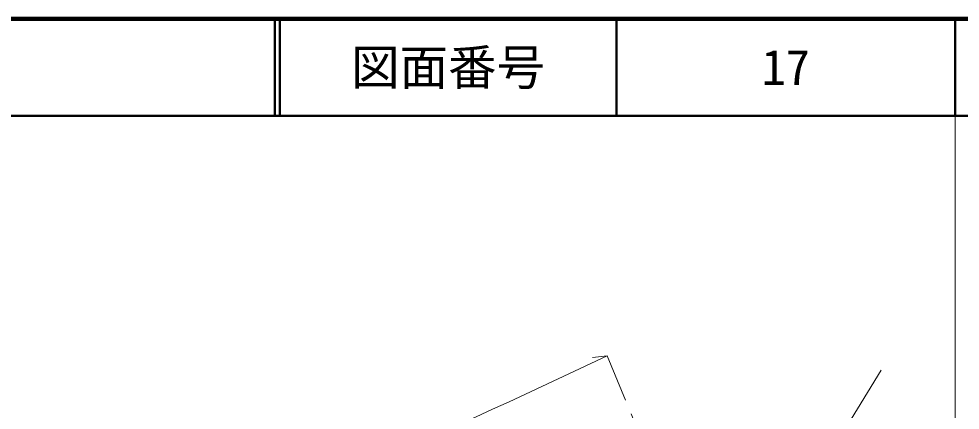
# Model space of a CAD drawing. Units: millimetres, scale not verified. Extents: x 40000 to 680000, y 20000 to 380000.
# Drawn here: x 482299 to 579500, y 339608 to 380000 of the extents above; entities that cross this region are included whole.
import ezdxf
from ezdxf.enums import TextEntityAlignment as Align

# ---------------------------------------------------------------- set-up
doc = ezdxf.new("R2010")
doc.units = ezdxf.units.MM
doc.header["$LTSCALE"] = 1000
doc.linetypes.add('CHAIN', pattern=[18.5, 12, -1.5, 3.5, -1.5])
for name, color, linetype, lineweight in [('M-BMK', 2, 'CHAIN', 13), ('M-BMK-SRVR', 3, 'Continuous', 13), ('M-STR-HTXT', 7, 'Continuous', 13), ('M-TTL', 2, 'Continuous', 140), ('M-TTL-BAND', 7, 'Continuous', 13), ('M-TTL-LINE', 7, 'Continuous', 50)]:
    doc.layers.add(name, color=color, linetype=linetype, lineweight=lineweight)
doc.layers.add('M-TTL-TXT', color=7, linetype='Continuous')
doc.styles.add('ＭＳ ゴシック', font='')
doc.styles.get('ＭＳ ゴシック').set_extended_font_data('MS Gothic')

msp = doc.modelspace()

# ---------------------------------------------------------------- linework, layer by layer
at = {"layer": 'M-BMK'}
msp.add_line((559053, 306423), (543043, 345221), dxfattribs=at)
at = {"layer": 'M-BMK-SRVR'}
msp.add_line((571335, 343737), (558244, 322396), dxfattribs=at)
at = {"layer": 'M-STR-HTXT'}
msp.add_line((541551, 345031), (543043, 345221), dxfattribs=at)
msp.add_open_spline([(200509, 344277), (253620, 332199), (306730, 320121), (360627, 314708), (371366, 313629), (382137, 312815), (392989, 312394), (425006, 311150), (457730, 313323), (488169, 322572), (507046, 328307), (525045, 336764), (543043, 345221)], degree=3, knots=[0, 0, 0, 0, 1, 1, 1, 2, 2, 2, 3, 3, 3, 4, 4, 4, 4], dxfattribs=at)
at = {"layer": 'M-TTL'}
msp.add_line((680000, 380000), (40000, 380000), dxfattribs=at)
at = {"layer": 'M-TTL-BAND'}
msp.add_line((579000, 20000), (579000, 370000), dxfattribs=at)
at = {"layer": 'M-TTL-LINE'}
for p, q in [((508747, 380000), (508747, 370000)), ((509247, 380000), (509247, 370000)), ((543997, 380000), (543997, 370000)), ((579000, 380000), (579000, 370000)), ((40000, 370000), (680000, 370000))]:
    msp.add_line(p, q, dxfattribs=at)

# ---------------------------------------------------------------- texts
at = {"layer": 'M-TTL-TXT', "style": 'ＭＳ ゴシック'}
for s, p in [('図面番号', (526622, 375000)), ('17', (561497, 375000))]:
    msp.add_text(s, height=3666, dxfattribs=at).set_placement(p, align=Align.MIDDLE_CENTER)

doc.saveas('drawing.dxf')
